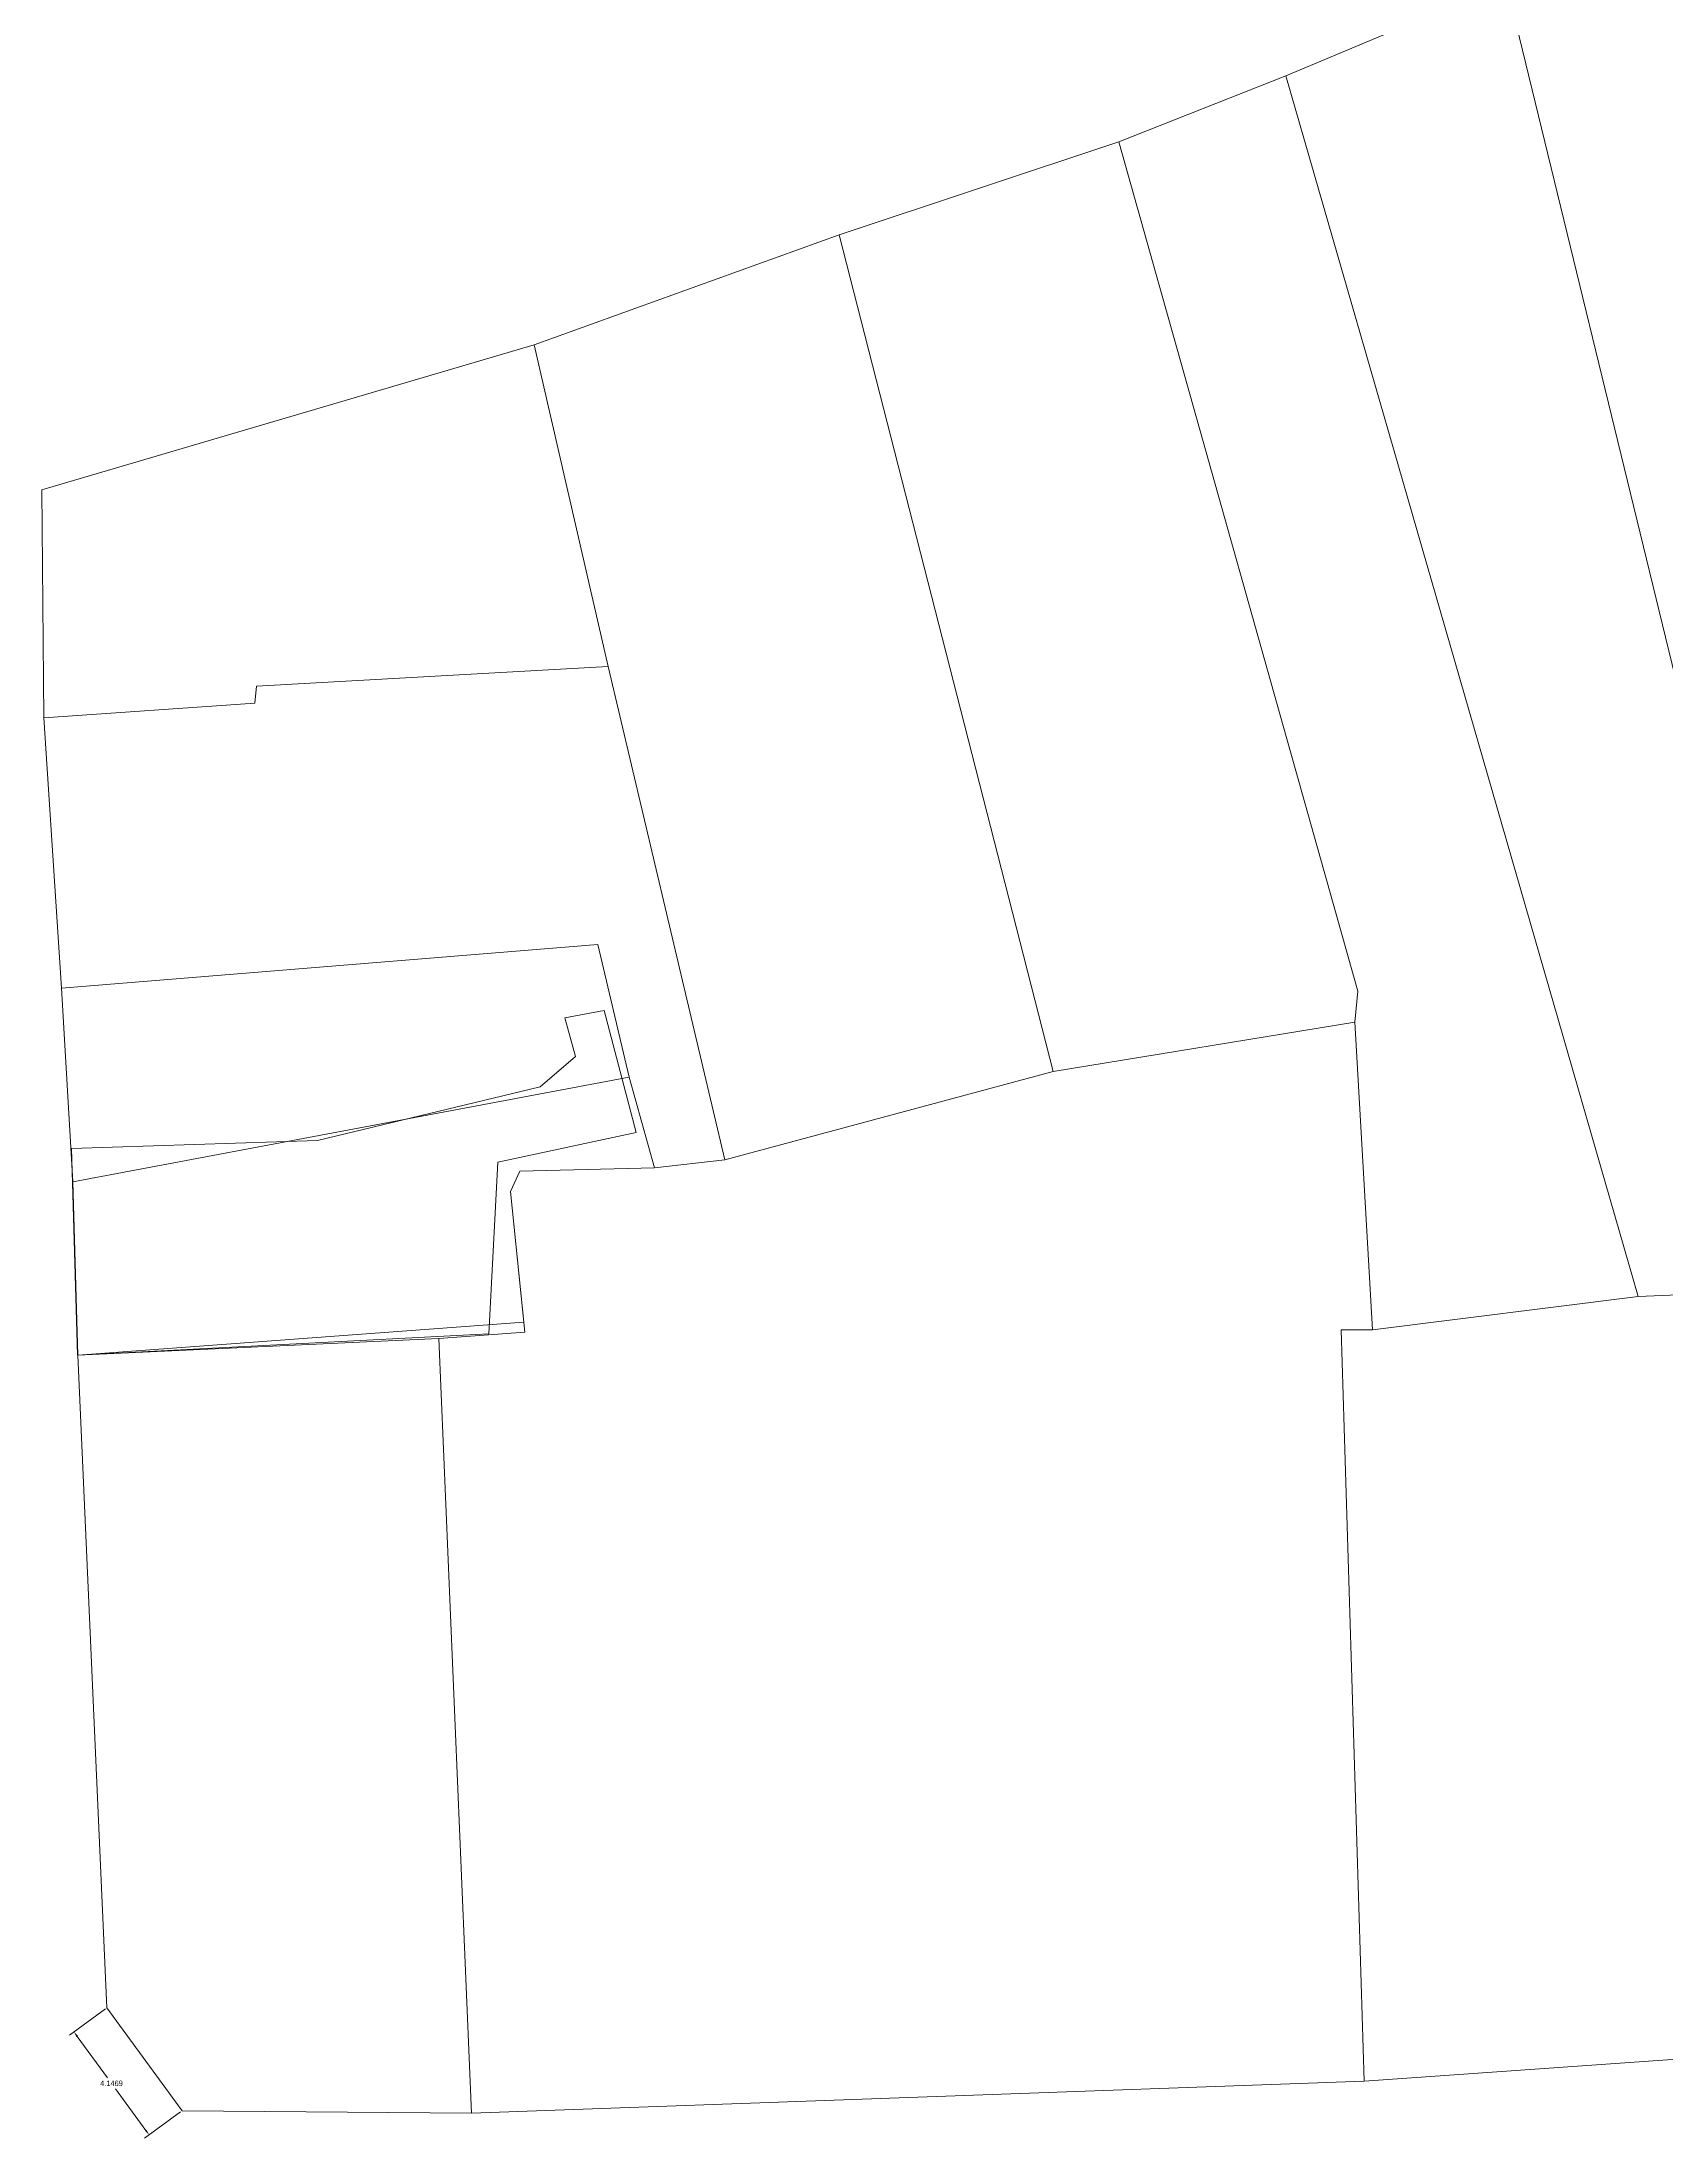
# Model space of a CAD drawing. Header units: millimetres. Extents: x 1956 to 626126, y 2654 to 1331070.
# Drawn here: x 625851.2 to 625904.1, y 1329451.9 to 1329520.1 of the extents above; entities that cross this region are included whole.
import ezdxf

# ---------------------------------------------------------------- set-up
doc = ezdxf.new("R2010")
doc.units = ezdxf.units.MM
doc.styles.get("Standard").update_dxf_attribs({"font": 'TCCM____.TTF'})

msp = doc.modelspace()

# ---------------------------------------------------------------- linework, layer by layer
at = {"color": 1, "lineweight": 0}
for p, q in [((625891.708, 1329518.989), (625898.875, 1329522.005)), ((625898.875, 1329522.005), (625908.04, 1329484.322)), ((625886.269, 1329516.841), (625891.708, 1329518.989)), ((625903.165, 1329479.279), (625891.708, 1329518.989)), ((625877.17, 1329513.82), (625886.269, 1329516.841)), ((625886.269, 1329516.841), (625894.045, 1329489.216)), ((625877.17, 1329513.82), (625867.257, 1329510.238)), ((625884.131, 1329486.6), (625877.17, 1329513.82)), ((625851.243, 1329505.523), (625867.257, 1329510.238)), ((625867.257, 1329510.238), (625869.665, 1329499.776)), ((625851.306, 1329498.104), (625851.243, 1329505.523)), ((625869.665, 1329499.776), (625858.222, 1329499.138)), ((625869.665, 1329499.776), (625873.454, 1329483.727)), ((625858.172, 1329498.578), (625851.306, 1329498.104)), ((625858.222, 1329499.138), (625858.172, 1329498.578)), ((625851.306, 1329498.104), (625851.88, 1329489.314)), ((625851.88, 1329489.314), (625869.323, 1329490.73)), ((625869.323, 1329490.73), (625870.347, 1329486.413)), ((625851.88, 1329489.314), (625852.246, 1329483.013)), ((625894.045, 1329489.216), (625893.945, 1329488.199)), ((625868.25, 1329488.342), (625869.528, 1329488.582)), ((625868.599, 1329487.089), (625868.25, 1329488.342)), ((625869.528, 1329488.582), (625870.566, 1329484.616)), ((625893.945, 1329488.199), (625884.131, 1329486.6)), ((625894.52, 1329478.19), (625893.945, 1329488.199)), ((625867.447, 1329486.097), (625868.599, 1329487.089)), ((625870.347, 1329486.413), (625852.246, 1329483.013)), ((625852.246, 1329483.013), (625870.347, 1329486.413)), ((625871.166, 1329483.467), (625870.347, 1329486.413)), ((625870.347, 1329486.413), (625871.166, 1329483.467)), ((625884.131, 1329486.6), (625873.454, 1329483.727)), ((625860.204, 1329484.353), (625867.447, 1329486.097)), ((625852.208, 1329484.09), (625860.204, 1329484.353)), ((625870.566, 1329484.616), (625866.071, 1329483.644)), ((625852.401, 1329477.373), (625852.208, 1329484.09)), ((625866.071, 1329483.644), (625865.784, 1329478.061)), ((625873.454, 1329483.727), (625871.166, 1329483.467)), ((625852.246, 1329483.013), (625852.408, 1329477.373)), ((625852.408, 1329477.373), (625852.246, 1329483.013)), ((625866.488, 1329482.693), (625866.792, 1329483.355)), ((625866.792, 1329483.355), (625866.488, 1329482.693)), ((625866.792, 1329483.355), (625871.166, 1329483.467)), ((625871.166, 1329483.467), (625866.792, 1329483.355)), ((625866.953, 1329478.121), (625866.488, 1329482.693)), ((625866.488, 1329482.693), (625866.921, 1329478.439)), ((625907.031, 1329479.441), (625903.165, 1329479.279)), ((625894.52, 1329478.19), (625903.165, 1329479.279)), ((625865.784, 1329478.061), (625852.401, 1329477.373)), ((625866.921, 1329478.439), (625852.408, 1329477.373)), ((625864.156, 1329477.911), (625866.953, 1329478.121)), ((625893.503, 1329478.187), (625894.52, 1329478.19)), ((625894.255, 1329453.746), (625893.503, 1329478.187)), ((625852.408, 1329477.373), (625864.156, 1329477.911)), ((625864.156, 1329477.911), (625865.214, 1329452.708)), ((625852.408, 1329477.373), (625853.357, 1329456.134)), ((625853.307, 1329456.097), (625852.137, 1329455.243)), ((625853.357, 1329456.134), (625855.804, 1329452.786)), ((625852.389, 1329455.203), (625853.373, 1329453.857)), ((625894.255, 1329453.746), (625908.393, 1329454.747)), ((625865.214, 1329452.708), (625894.255, 1329453.746)), ((625854.623, 1329452.146), (625853.639, 1329453.493)), ((625855.754, 1329452.749), (625854.584, 1329451.895)), ((625855.804, 1329452.786), (625865.214, 1329452.708))]:
    msp.add_line(p, q, dxfattribs=at)
for points in [[(625852.413, 1329455.221), (625852.365, 1329455.186), (625852.283, 1329455.349)], [(625854.648, 1329452.164), (625854.599, 1329452.128), (625854.73, 1329452.001)]]:
    msp.add_solid(points, dxfattribs=at)

# ---------------------------------------------------------------- texts
at = {"color": 1, "lineweight": 0, "insert": (625853.506, 1329453.675), "char_height": 0.18, "attachment_point": 5}
msp.add_mtext('\\A1;4.1469', dxfattribs=at)

doc.saveas('drawing.dxf')
